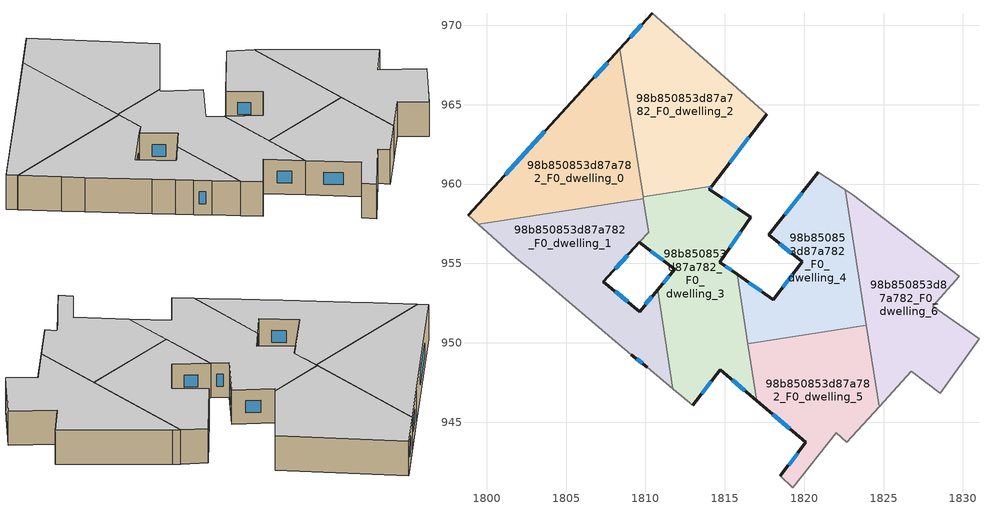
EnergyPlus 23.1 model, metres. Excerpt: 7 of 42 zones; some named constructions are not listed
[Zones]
98b850853d87a782_F0_dwelling_0
 floor ground (EU_floor_Construction): 1808.39,968.52 1809.86,959.08 1799.46,957.46 1798.82,958.02 1806,965.87 z0
 wall outside (EU_wall_Construction): 1808.39,968.52 1806,965.87 1798.82,958.02 z0:3
 wall adiabatic (EU_wall_Construction): 1798.82,958.02 1799.46,957.46 z0:3
 wall to 98b850853d87a782_F0_dwelling_1 (EU_wall_Construction): 1799.46,957.46 1809.86,959.08 z0:3
 wall to 98b850853d87a782_F0_dwelling_2 (EU_wall_Construction): 1809.85,959.19 1808.39,968.52 z0:3
 wall to 98b850853d87a782_F0_dwelling_3 (EU_wall_Construction): 1809.86,959.08 1809.85,959.19 z0:3
 window (EU_Window_Construction): 1807.61,967.66 1806.78,966.73 / 1803.67,963.32 1801.16,960.58 z0.98:2.02
 ceiling to 98b850853d87a782_F1_dwelling_0 (EU_floor_Construction): 1809.86,959.08 1808.39,968.52 1806,965.87 1798.82,958.02 1799.46,957.46 z3
98b850853d87a782_F0_dwelling_1
 floor ground (EU_floor_Construction): 1809.86,959.08 1810.19,956.96 1807.35,953.86 1809.63,951.97 1810.76,953.34 1811.73,947.11 1810.12,948.45 1809.11,949.26 1808.1,950.11 1806.83,951.17 1803.11,954.31 1801.84,955.37 1799.46,957.46 z0
 wall outside (EU_wall_Construction): 1809.11,949.26 1810.12,948.45 / 1810.76,953.34 1809.63,951.97 1807.35,953.86 1809.62,956.33 z0:3
 wall adiabatic (EU_wall_Construction): 1810.12,948.45 1811.73,947.11 / 1799.46,957.46 1801.84,955.37 1803.11,954.31 1806.83,951.17 1808.1,950.11 1809.11,949.26 z0:3
 wall to 98b850853d87a782_F0_dwelling_3 (EU_wall_Construction): 1811.73,947.11 1810.76,953.34 / 1809.62,956.33 1810.19,956.96 1810.05,957.87 1809.86,959.08 z0:3
 window (EU_Window_Construction): 1809.44,949 1809.79,948.72 / 1808.89,952.59 1808.09,953.25 / 1810.39,952.9 1810,952.42 / 1808.09,954.67 1808.88,955.53 z0.98:2.02
 ceiling to 98b850853d87a782_F1_dwelling_1 (EU_floor_Construction): 1811.73,947.11 1810.76,953.34 1809.63,951.97 1807.35,953.86 1810.19,956.96 1809.86,959.08 1799.46,957.46 1801.84,955.37 1803.11,954.31 1806.83,951.17 1808.1,950.11 1809.11,949.26 1810.12,948.45 z3
98b850853d87a782_F0_dwelling_2
 floor ground (EU_floor_Construction): 1817.64,964.41 1814.18,959.87 1809.85,959.2 1808.39,968.52 1810.43,970.77 z0
 wall outside (EU_wall_Construction): 1814.18,959.87 1817.64,964.41 / 1810.43,970.77 1808.39,968.52 z0:3
 wall adiabatic (EU_wall_Construction): 1817.64,964.41 1810.43,970.77 z0:3
 wall to 98b850853d87a782_F0_dwelling_3 (EU_wall_Construction): 1809.85,959.2 1814.18,959.87 z0:3
 window (EU_Window_Construction): 1815.31,961.35 1816.52,962.94 / 1809.77,970.04 1809.06,969.25 z0.98:2.02
 ceiling to 98b850853d87a782_F1_dwelling_2 (EU_floor_Construction): 1814.18,959.87 1817.64,964.41 1810.43,970.77 1808.39,968.52 1809.85,959.2 z3
98b850853d87a782_F0_dwelling_3
 floor ground (EU_floor_Construction): 1816.62,957.92 1814.68,955.07 1815.77,954.31 1817.02,946.34 1814.71,948.3 1812.99,946.06 1811.73,947.11 1810.76,953.34 1811.83,954.64 1809.62,956.33 1810.19,956.96 1809.85,959.2 1814.18,959.87 1814.03,959.67 z0
 wall outside (EU_wall_Construction): 1809.62,956.33 1811.83,954.64 1810.76,953.34 / 1815.78,954.31 1814.68,955.07 1816.62,957.92 1814.03,959.67 1814.18,959.87 / 1812.99,946.06 1814.71,948.3 1817.02,946.34 z0:3
 wall adiabatic (EU_wall_Construction): 1811.73,947.11 1812.99,946.06 z0:3
 wall to 98b850853d87a782_F0_dwelling_4 (EU_wall_Construction): 1816.45,949.95 1815.78,954.31 z0:3
 wall to 98b850853d87a782_F0_dwelling_5 (EU_wall_Construction): 1817.02,946.34 1816.45,949.95 z0:3
 window (EU_Window_Construction): 1811.48,954.22 1811.11,953.77 / 1810.34,955.78 1811.11,955.19 / 1814.08,959.74 1814.13,959.81 / 1815.78,958.49 1814.87,959.1 / 1815.31,956 1815.99,957 / 1815.42,954.56 1815.04,954.83 / 1815.46,947.67 1816.27,946.98 / 1813.55,946.79 1814.15,947.58 z0.98:2.02
 ceiling to 98b850853d87a782_F1_dwelling_3 (EU_floor_Construction): 1817.02,946.34 1815.77,954.31 1814.68,955.07 1816.62,957.92 1814.03,959.67 1814.18,959.87 1809.85,959.2 1810.19,956.96 1809.62,956.33 1811.83,954.64 1810.76,953.34 1811.73,947.11 1812.99,946.06 1814.71,948.3 z3
98b850853d87a782_F0_dwelling_4
 floor ground (EU_floor_Construction): 1822.58,959.65 1823.91,951.12 1816.45,949.95 1815.77,954.31 1818.06,952.72 1819.88,955.09 1817.77,956.79 1820.89,960.75 z0
 wall outside (EU_wall_Construction): 1820.89,960.75 1817.77,956.79 1819.88,955.09 1818.06,952.72 1815.78,954.31 z0:3
 wall adiabatic (EU_wall_Construction): 1822.58,959.65 1820.89,960.75 z0:3
 wall to 98b850853d87a782_F0_dwelling_5 (EU_wall_Construction): 1816.45,949.95 1823.91,951.12 z0:3
 wall to 98b850853d87a782_F0_dwelling_6 (EU_wall_Construction): 1823.91,951.12 1822.58,959.65 z0:3
 window (EU_Window_Construction): 1819.88,959.47 1818.79,958.08 / 1817.32,953.24 1816.52,953.8 / 1819.29,954.32 1818.65,953.49 / 1818.46,956.24 1819.19,955.65 z0.98:2.02
 ceiling to 98b850853d87a782_F1_dwelling_4 (EU_floor_Construction): 1823.91,951.12 1822.58,959.65 1820.89,960.75 1817.77,956.79 1819.88,955.09 1818.06,952.72 1815.77,954.31 1816.45,949.95 z3
98b850853d87a782_F0_dwelling_5
 floor ground (EU_floor_Construction): 1823.91,951.12 1824.71,945.97 1822.69,943.73 1822.02,944.34 1819.29,940.86 1818.5,941.61 1820.1,943.72 1817.02,946.34 1816.45,949.95 z0
 wall outside (EU_wall_Construction): 1817.02,946.34 1820.1,943.72 1818.5,941.61 z0:3
 wall adiabatic (EU_wall_Construction): 1818.5,941.61 1819.29,940.86 1822.02,944.34 1822.69,943.73 1824.71,945.97 z0:3
 wall to 98b850853d87a782_F0_dwelling_6 (EU_wall_Construction): 1824.71,945.97 1823.91,951.12 z0:3
 window (EU_Window_Construction): 1819.58,943.04 1819.02,942.3 / 1818.02,945.49 1819.1,944.58 z0.98:2.02
 ceiling to 98b850853d87a782_F1_dwelling_5 (EU_floor_Construction): 1822.69,943.73 1824.71,945.97 1823.91,951.12 1816.45,949.95 1817.02,946.34 1820.1,943.72 1818.5,941.61 1819.29,940.86 1822.02,944.34 z3
98b850853d87a782_F0_dwelling_6
 floor ground (EU_floor_Construction): 1829.75,954.2 1828.11,952.3 1831.01,950.25 1828.57,946.82 1826.74,948.21 1824.71,945.97 1822.58,959.65 1823.05,959.34 z0
 wall adiabatic (EU_wall_Construction): 1824.71,945.97 1826.74,948.21 1828.57,946.82 1831.01,950.25 1828.11,952.3 1829.75,954.2 1823.05,959.34 1822.58,959.65 z0:3
 ceiling to 98b850853d87a782_F1_dwelling_6 (EU_floor_Construction): 1828.57,946.82 1831.01,950.25 1828.11,952.3 1829.75,954.2 1823.05,959.34 1822.58,959.65 1824.71,945.97 1826.74,948.21 z3
[SCHEDULE:FILE] Column Number=1; Rows to Skip at Top=0; Number of Hours of Data=8760; Column Separator=Comma; Interpolate to Timestep=No; Minutes per Item=60; Adjust Schedule for Daylight Savings=Yes
Name | File
EU_Step8_GainSchedule_98b850853d87a782_F1_dwelling_4_f000 | ../../schedules/98b850853d87a782/98b850853d87a782_F1_dwelling_4_f000_gain.csv
EU_Step8_GainSchedule_98b850853d87a782_F1_dwelling_5_f000 | ../../schedules/98b850853d87a782/98b850853d87a782_F1_dwelling_5_f000_gain.csv
EU_Step8_GainSchedule_98b850853d87a782_F1_dwelling_6_f000 | ../../schedules/98b850853d87a782/98b850853d87a782_F1_dwelling_6_f000_gain.csv
EU_Step8_GainSchedule_98b850853d87a782_F2_dwelling_0_f000 | ../../schedules/98b850853d87a782/98b850853d87a782_F2_dwelling_0_f000_gain.csv
EU_Step8_GainSchedule_98b850853d87a782_F2_dwelling_1_f000 | ../../schedules/98b850853d87a782/98b850853d87a782_F2_dwelling_1_f000_gain.csv
EU_Step8_GainSchedule_98b850853d87a782_F2_dwelling_2_f000 | ../../schedules/98b850853d87a782/98b850853d87a782_F2_dwelling_2_f000_gain.csv
EU_Step8_GainSchedule_98b850853d87a782_F2_dwelling_3_f000 | ../../schedules/98b850853d87a782/98b850853d87a782_F2_dwelling_3_f000_gain.csv
EU_Step8_GainSchedule_98b850853d87a782_F2_dwelling_4_f000 | ../../schedules/98b850853d87a782/98b850853d87a782_F2_dwelling_4_f000_gain.csv
EU_Step8_GainSchedule_98b850853d87a782_F2_dwelling_5_f000 | ../../schedules/98b850853d87a782/98b850853d87a782_F2_dwelling_5_f000_gain.csv
EU_Step8_GainSchedule_98b850853d87a782_F2_dwelling_6_f000 | ../../schedules/98b850853d87a782/98b850853d87a782_F2_dwelling_6_f000_gain.csv
EU_Step8_GainSchedule_98b850853d87a782_F3_dwelling_0_f000 | ../../schedules/98b850853d87a782/98b850853d87a782_F3_dwelling_0_f000_gain.csv
EU_Step8_GainSchedule_98b850853d87a782_F3_dwelling_1_f000 | ../../schedules/98b850853d87a782/98b850853d87a782_F3_dwelling_1_f000_gain.csv
EU_Step8_GainSchedule_98b850853d87a782_F3_dwelling_2_f000 | ../../schedules/98b850853d87a782/98b850853d87a782_F3_dwelling_2_f000_gain.csv
EU_Step8_GainSchedule_98b850853d87a782_F3_dwelling_3_f000 | ../../schedules/98b850853d87a782/98b850853d87a782_F3_dwelling_3_f000_gain.csv
EU_Step8_GainSchedule_98b850853d87a782_F3_dwelling_4_f000 | ../../schedules/98b850853d87a782/98b850853d87a782_F3_dwelling_4_f000_gain.csv
EU_Step8_GainSchedule_98b850853d87a782_F3_dwelling_5_f000 | ../../schedules/98b850853d87a782/98b850853d87a782_F3_dwelling_5_f000_gain.csv
EU_Step8_GainSchedule_98b850853d87a782_F3_dwelling_6_f000 | ../../schedules/98b850853d87a782/98b850853d87a782_F3_dwelling_6_f000_gain.csv
